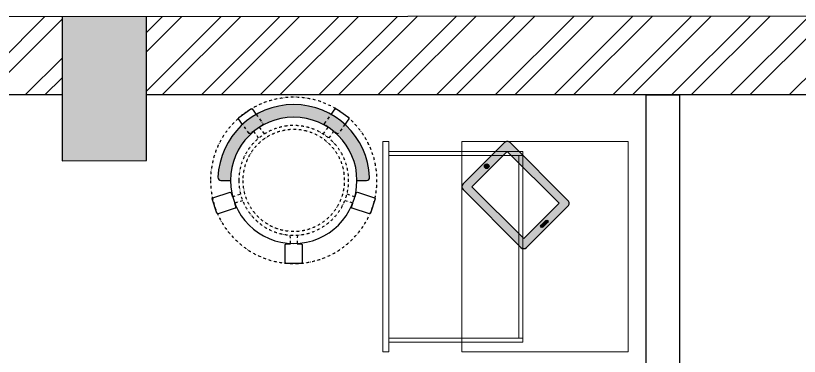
# Model space of a CAD drawing. Header units: feet. Extents: x 9376474 to 9395053, y -6862683 to -6856347.
# Drawn here: x 9386711 to 9389067, y -6857372 to -6856347 of the extents above; entities that cross this region are included whole.
import ezdxf

# ---------------------------------------------------------------- set-up
doc = ezdxf.new("R2010")
doc.units = ezdxf.units.FT
doc.header["$LTSCALE"] = 33
doc.header["$MEASUREMENT"] = 0
doc.linetypes.add('DASHDOT2', pattern=[0.5, 0.25, -0.125, 0, -0.125])
doc.layers.add('A-WALL', color=1, linetype='Continuous')
doc.layers.add('column', color=10, linetype='Continuous')
for name, color, linetype, lineweight in [('A-WALL HATCH', 251, 'Continuous', 5), ('column hatch', 5, 'Continuous', 0), ('HATCH', 9, 'Continuous', 9), ('LENS-FURNITURE', 13, 'Continuous', 9), ('LENS-PARTITION', 21, 'Continuous', 25), ('LENS_DIMENSION', 193, 'Continuous', 0), ('LN-ELEVATION-1', 81, 'Continuous', 25)]:
    doc.layers.add(name, color=color, linetype=linetype, lineweight=lineweight)
pattern_1 = [(45, (-4387094.851958535, 5466808.875799414), (-88.29995930067012, 88.29995930067012), []), (45, (-4387035.9853191, 5466808.875799414), (-88.29995930067012, 88.29995930067012), [])]

# ---------------------------------------------------------------- blocks, each defined once
blk = doc.blocks.new('A$C68f6a2d5')
at = {"layer": 'A-WALL HATCH'}
h = blk.add_hatch(dxfattribs=at)
h.set_pattern_fill('ANSI32', color=256, scale=333)
h.set_pattern_definition(pattern_1)
h.paths.add_polyline_path([(-16886.19356752559, 4581.144928367808), (-16856.46786552866, 5069.35622321628), (-13654.63234183006, 5069.35622321628), (-13654.82505330443, 5299.356142482721), (-17100.59142415598, 5296.469016602262), (-17139.79740101937, 4595.32574770879)])
h.paths.add_polyline_path([(-13946.64319825731, -6.519258e-09), (-13946.64319825638, 229.9999999934807), (-17147.64319825731, 229.9999999925494), (-17108.50637007504, 929.9066428244113), (-17362.11020356975, 944.0874621653929), (-17414.9009424122, -8.3819032e-09)])
h.paths.add_polyline_path([(-10553.64319825638, -5.5879354e-09), (-10553.64319825731, 229.999999994412), (-13692.64319825731, 229.999999994412), (-13692.64319825731, -6.519258e-09)])
h.paths.add_polyline_path([(-10272.6335289739, 5069.35622321628), (-10272.82624044828, 5302.189839037136), (-13400.82514246367, 5299.568962980061), (-13400.63243098929, 5069.569043714553)])
h.paths.add_polyline_path([(-7037.63001914201, 5069.35622321628), (-7037.8273759922, 5304.900367823429), (-10018.82632960565, 5302.402659535408), (-10018.63361813314, 5069.35622321628)])
h.paths.add_polyline_path([(-7312.643198257312, -3.7252903e-09), (-7312.643198257312, 229.9999999962747), (-10299.64319825731, 229.999999994412), (-10299.64319825731, -4.6566129e-09)])
h.paths.add_polyline_path([(-3964.551538765431, -2.7939677e-09), (-3951.741164169275, 229.9999999962747), (-7058.643198256381, 229.9999999962747), (-7058.643198257311, -3.7252903e-09)])
h.paths.add_polyline_path([(-452.9685731772333, -9.313226e-10), (-376.2923748698085, 230), (-3728.29237487074, 229.9999999990687), (-3741.011330006644, -1.8626451e-09)])
h.paths.add_polyline_path([(1063.43828272447, 2454.861326566897), (818.7127828169614, 2468.545694245957), (-44.0887586902827, 476.8380689360201), (196.4276771182194, 453.4374169688671)])
h = blk.add_hatch(dxfattribs=at)
h.set_pattern_fill('ANSI32', color=256, scale=333)
h.set_pattern_definition(pattern_1)
h.paths.add_polyline_path([(-3769.777834944922, 1249.252498429524), (-3543.726215796545, 5307.827992276289), (-6783.827465150506, 5305.113188322633), (-6783.634753676131, 5069.35622321628), (-3682.202181452154, 5069.35622321628), (-3894.883903872222, 1256.170606304891)])
at = {"layer": 'column hatch'}
h = blk.add_hatch(color=251, dxfattribs=at)
h.dxf.hatch_style = 1
h.paths.add_polyline_path([(-13400.46234216541, 4866.569114975631), (-13400.82514246367, 5299.568962980061), (-13654.82505330443, 5299.356142482721), (-13654.4622530071, 4866.35629447829)])
h.paths.add_polyline_path([(-10018.46352930926, 4869.40281152632), (-10018.82632960565, 5302.402659535408), (-10272.82624044828, 5302.189839037136), (-10272.46344015095, 4869.18999102898)])
h.paths.add_polyline_path([(-6783.464664852246, 4872.113340313546), (-6783.827465150506, 5305.113188322633), (-7037.8273759922, 5304.900367823429), (-7037.464575693012, 4871.900519815273)])
h.paths.add_polyline_path([(-7058.643198257311, -3.7252903e-09), (-7058.643198257311, 432.9999999962747), (-7312.643198257312, 432.999999997206), (-7312.643198257312, -3.7252903e-09)])
h.paths.add_polyline_path([(-13692.64319825731, -6.519258e-09), (-13692.64319825731, 432.9999999981374), (-13946.64319825638, 432.999999997206), (-13946.64319825731, -6.519258e-09)])
h.paths.add_polyline_path([(-10299.64319825731, -4.6566129e-09), (-10299.64319825731, 432.9999999990686), (-10553.64319825731, 433), (-10553.64319825638, -5.5879354e-09)])
at = {"layer": 'A-WALL'}
for p, q in [((-3543.726215796545, 5307.827992276289), (-17100.59142415598, 5296.469016602262)), ((-7037.63001914201, 5069.35622321628), (-10018.63361813314, 5069.35622321628)), ((-3682.202181452154, 5069.35622321628), (-6783.634753676131, 5069.35622321628))]:
    blk.add_line(p, q, dxfattribs=at)
at = {"layer": 'column'}
for p, q in [((-7037.8273759922, 5304.900367823429), (-7037.464575693012, 4871.900519815273)), ((-6783.464664852246, 4872.113340313546), (-6783.827465150506, 5305.113188322633)), ((-7037.464575693012, 4871.900519815273), (-6783.464664852246, 4872.113340313546))]:
    blk.add_line(p, q, dxfattribs=at)
blk = doc.blocks.new('TRIAL SET CABINET 633x500')
at = {"layer": 'LENS-FURNITURE'}
h = blk.add_hatch(color=9, dxfattribs=at)
h.dxf.hatch_style = 1
edge = h.paths.add_edge_path()
edge.add_line((-8.54246803093703, -981.9670201920668), (115.9083254579454, -857.5162267031847))
edge.add_arc((107.4230440836399, -849.030945328879), 12.00000000009463, 315, 405)
edge.add_line((115.9083254579454, -840.5456639545736), (-58.03994271345434, -666.5973957831737))
edge.add_arc((-66.52522408775982, -675.0826771574792), 12.00000000009463, 45.00000000000002, 135)
edge.add_line((-75.01050546206531, -666.5973957831737), (-199.4612989509478, -791.0481892720562))
edge.add_arc((-190.9760175766423, -799.5334706454303), 11.99999999943607, 135.0000000031442, 225.0000000031442)
edge.add_line((-199.4612989500165, -808.0187520197359), (-25.5130307786167, -981.967020191136))
edge.add_arc((-17.02774940431148, -973.4817388177615), 11.99999999943605, 224.9999999968574, 314.9999999968578)
h.paths.add_polyline_path([(-17.02774940524252, -955.0969625067663), (89.03826777357607, -849.0309453279477), (-66.52522408775982, -693.4674534666119), (-172.5912412665784, -799.5334706454305)], flags=16)
edge = h.paths.add_edge_path(flags=16)
edge.add_line((-138.2965623782947, -741.9042679787381), (-124.1544267544522, -727.7621323548956))
edge.add_arc((-121.3259996296837, -730.5905594796641), 4.000000000031514, 45.00000000000051, 134.9999999999996, ccw=False)
edge.add_arc((-121.3259996296838, -730.5905594796641), 4.000000000031584, -45.000000000000625, 44.999999999999375, ccw=False)
edge.add_line((-118.4975725049153, -733.4189866044327), (-132.6397081287578, -747.561122228275))
edge.add_arc((-135.4681352535263, -744.7326951035067), 4.000000000031524, 225.0000000000006, 314.99999999999966, ccw=False)
edge.add_arc((-135.4681352535261, -744.7326951035066), 4.000000000031665, 135.0000000000006, 225.0000000000006, ccw=False)
edge = h.paths.add_edge_path(flags=16)
edge.add_arc((44.84409394953398, -910.9027886827243), 7, 0, 360)
at = {"layer": 'LENS-FURNITURE', "lineweight": 0}
h = blk.add_hatch(dxfattribs=at)
h.set_pattern_fill('ANSI31', color=252, scale=10, angle=405)
h.set_pattern_definition([(90, (-3772352.875833935, -3684050.327587578), (-1.25, 2e-16), [])])
edge = h.paths.add_edge_path()
edge.add_line((-138.2965623782947, -741.9042679787381), (-124.1544267544522, -727.7621323548956))
edge.add_arc((-121.3259996296837, -730.5905594796641), 4.000000000031514, 45.00000000000051, 134.9999999999996, ccw=False)
edge.add_arc((-121.3259996296838, -730.5905594796641), 4.000000000031584, -45.000000000000625, 44.999999999999375, ccw=False)
edge.add_line((-118.4975725049153, -733.4189866044327), (-132.6397081287578, -747.561122228275))
edge.add_arc((-135.4681352535263, -744.7326951035067), 4.000000000031524, 225.0000000000006, 314.99999999999966, ccw=False)
edge.add_arc((-135.4681352535261, -744.7326951035066), 4.000000000031665, 135.0000000000006, 225.0000000000006, ccw=False)
edge = h.paths.add_edge_path()
edge.add_arc((44.84409394953398, -910.9027886827243), 7, 0, 360)
at = {"layer": 'LENS-FURNITURE'}
blk.add_lwpolyline([(119.4230440827086, -352.4817388160154), (119.4230440827086, -985.4817388160156), (-380.5769559172913, -985.4817388160156), (-380.5769559172913, -352.4817388160154)], close=True, dxfattribs=at)
at = {"layer": 'LENS-FURNITURE', "color": 146}
for points in [[(338.5359051078558, -352.4817388160154), (338.5359051078558, -985.4817388160156), (356.5359051078559, -985.4817388160156), (356.5359051078559, -352.4817388160154)], [(-63.4640948921442, -382.4817388160154), (-63.4640948921442, -394.4817388160154), (338.5359051078558, -394.4817388160154), (338.5359051078558, -382.4817388160154)], [(-63.4640948921442, -394.4817388160154), (-63.4640948921442, -943.4817388160153), (-51.4640948921442, -943.4817388160153), (-51.4640948921442, -394.4817388160154)], [(-63.4640948921442, -955.4817388160152), (-63.4640948921442, -943.4817388160153), (338.5359051078558, -943.4817388160153), (338.5359051078558, -955.4817388160152)]]:
    blk.add_lwpolyline(points, close=True, dxfattribs=at)
at = {"layer": 'LENS-FURNITURE', "color": 18, "lineweight": 30}
for points in [[(-8.54246803093703, -981.9670201920668), (115.9083254579454, -857.5162267031847, 0.4142135623730951), (115.9083254579454, -840.5456639545736), (-58.03994271345434, -666.5973957831737, 0.4142135623730951), (-75.01050546206531, -666.5973957831737), (-199.4612989509478, -791.0481892720562, 0.4142135623730951), (-199.4612989500165, -808.0187520197359), (-25.51303077861669, -981.967020191136, 0.4142135623730951)], [(-138.2965623782947, -741.9042679787381), (-124.1544267544522, -727.7621323548956, -0.4142135623730951), (-118.4975725049153, -727.7621323548956), (-118.4975725049153, -727.7621323548956, -0.4142135623730951), (-118.4975725049153, -733.4189866044327), (-132.6397081287578, -747.561122228275, -0.4142135623730951), (-138.2965623782947, -747.561122228275), (-138.2965623782947, -747.561122228275, -0.4142135623730951)]]:
    blk.add_lwpolyline(points, format="xyb", close=True, dxfattribs=at)
blk.add_lwpolyline([(-17.02774940524252, -955.0969625067663), (89.03826777357607, -849.0309453279477), (-66.52522408775982, -693.4674534666119), (-172.5912412665784, -799.5334706454305)], close=True, dxfattribs=at)
blk.add_circle((44.84409394953398, -910.9027886827243), 7, dxfattribs=at)
blk = doc.blocks.new('DR STOOL')
at = {"layer": 'HATCH'}
h = blk.add_hatch(dxfattribs=at)
h.set_pattern_fill('ANSI36', color=250, angle=-90.00000000000001)
h.set_pattern_definition([(315, (-227.8099174643867, 917.3997257252777), (6.173926083235043, -1.683798022700468), [7.9375, -1.587499999999999, 0, -1.587499999999999])])
edge = h.paths.add_edge_path()
edge.add_line((-190.0000000041909, 4.511094e-10), (-218.6899174675346, 4.511094e-10))
edge.add_arc((-218.6899174670689, 9.120000000388245), 9.119999999940092, 177.6119845363388, 269.9999999996136, ccw=False)
edge.add_arc((-1.8626451e-09, 3.565219e-10), 228.000000002257, 2.3880154632688004, 177.6119845367313, ccw=False)
edge.add_arc((218.6899174633436, 9.120000000497384), 9.120000000051716, -90.00000000034493, 2.3880154629299, ccw=False)
edge.add_line((218.6899174633436, 4.511094e-10), (190, 4.511094e-10))
edge.add_arc((-1.8626451e-09, 4.511094e-10), 190.000000001979, -1.27e-14, 180)
at = {"layer": 'LN-ELEVATION-1', "color": 1, "ltscale": 100}
for p, q in [((-128.6221585394814, 215.4841044476634), (-165.2704676063731, 189.0243927398114)), ((-124.7228340068832, 214.8545704018979), (-128.6221585394814, 215.4841044476634)), ((-112.6981821293011, 198.1996966340157), (-124.7228340068832, 214.8545704018979)), ((124.7553772013634, 214.9803744515593), (112.5488144652918, 198.2845540212292)), ((128.7014972954057, 215.5933048763618), (124.7553772013634, 214.9803744515593)), ((128.7014972954057, 215.5933048763618), (124.7553772013634, 214.9803744515593)), ((165.1911288509145, 188.915192311113), (128.7014972954057, 215.5933048763618)), ((165.1911288509145, 188.915192311113), (128.7014972954057, 215.5933048763618)), ((-165.2704676063731, 189.0243927398114), (-165.9069543029182, 185.0820035930228)), ((165.7973639420234, 185.0121775862135), (165.1911288509145, 188.915192311113)), ((165.7973639420234, 185.0121775862135), (165.1911288509145, 188.915192311113)), ((-165.9069543029182, 185.0820035930228), (-153.8003208162263, 168.3135803133482)), ((153.6734594982117, 168.4294150282658), (165.7973639420234, 185.0121775862135)), ((-191.2928382232785, -35.45407700946089), (-242.9550312487409, -52.24013893969095)), ((-187.9259491492994, -37.1695928365807), (-191.2928382232785, -35.45407700946089)), ((-184.1424400564283, -48.81403796559607), (-187.9259491492994, -37.1695928365807)), ((188.0651108901948, -36.96233201187715), (184.0504167033359, -49.19388854173303)), ((191.3981811110861, -35.27656588272658), (188.0651108901948, -36.96233201187715)), ((243.0100176925771, -52.21682526778022), (191.3981811110861, -35.27656588272658)), ((-242.9550312487409, -52.24013893969095), (-244.7482102331705, -55.75945052818861)), ((-244.7482102331705, -55.75945052818861), (-230.7800458371639, -98.74904560100549)), ((-173.8639617776498, -80.4479453730819), (-177.8421125086024, -68.2044548037811)), ((177.6922140880488, -68.56540505095472), (173.8739495249465, -80.1985000452405)), ((230.715890809428, -98.7280946081737), (244.8123673382215, -55.78040257930116)), ((244.8123673382215, -55.78040257930116), (243.0100176925771, -52.21682526778022)), ((-227.2218665438704, -100.5620286722478), (-175.5596735184081, -83.7759667420105)), ((-175.5596735184081, -83.7759667420105), (-173.8639617776498, -80.4479453730819)), ((173.8739495249465, -80.1985000452405), (175.5794035866856, -83.5704969359358)), ((175.5794035866856, -83.5704969359358), (227.1912401677109, -100.5107563209894)), ((-230.7800458371639, -98.74904560100549), (-227.2218665438704, -100.5620286722478)), ((227.1912401677109, -100.5107563209894), (230.715890809428, -98.7280946081737)), ((-22.72193054761737, -190.2142363802995), (-25.39390889601782, -192.886214728569)), ((-25.39390889601782, -192.886214728569), (-25.39390889601782, -247.2070584567482)), ((-10.47823652112856, -190.2142363802995), (-22.72193054761737, -190.2142363802995)), ((22.78362171910703, -190.2142363802995), (9.910054048988968, -190.2142363802995)), ((25.42475448176265, -192.8553691428751), (22.78362171910703, -190.2142363802995)), ((25.42475448176265, -247.1762128710543), (25.42475448176265, -192.8553691428751)), ((-25.39390889601782, -247.2070584567482), (-22.60096735274419, -250)), ((-22.60096735274419, -250), (22.60096735274419, -250)), ((22.60096735274419, -250), (25.42475448176265, -247.1762128710543))]:
    blk.add_line(p, q, dxfattribs=at)
at = {"layer": 'LN-ELEVATION-1', "linetype": 'DASHDOT2'}
for p, q in [((-92.92521573789418, 170.8129362839827), (-112.6981821293011, 198.1996966340157)), ((112.5488144652918, 198.2845540212292), (92.69529851106927, 171.1294289919315)), ((-153.8003208162263, 168.3135803133482), (-134.1093360339291, 141.0403694751003)), ((-103.4542870586738, 159.9154408004979), (-93.52748446213081, 167.0824927485227)), ((-93.52748446213081, 167.0824927485227), (-92.92521573789418, 170.8129362839827)), ((92.69529851106927, 171.1294289919315), (93.26858203159645, 167.4385604566923)), ((93.26858203159645, 167.4385604566923), (103.6608748426661, 159.8406005539291)), ((133.7372852512635, 141.1612321265929), (153.6734594982117, 168.4294150282658)), ((-130.4219571123831, 140.4450534014686), (-119.9844727469608, 147.9808124662595)), ((-119.9844727469608, 147.9808124662595), (-105.3687285655178, 126.9741353208374)), ((-88.15393704269081, 139.4771787207864), (-103.4542870586738, 159.9154408004979)), ((103.6608748426661, 159.8406005539291), (88.19885099539533, 139.4487815762331)), ((105.4096150295809, 126.94019481352), (120.1194891873747, 147.8074627162714)), ((120.1194891873747, 147.8074627162714), (130.0033113472163, 140.5812532722048)), ((-134.1093360339291, 141.0403694751003), (-130.4219571123831, 140.4450534014686)), ((130.0033113472163, 140.5812532722048), (133.7372852512635, 141.1612321265929)), ((-159.954806596972, -40.49024384317454), (-184.1424400564283, -48.81403796559607)), ((184.0504167033359, -49.19388854173303), (159.8786162491887, -40.79004861696012)), ((-177.8421125086024, -68.2044548037811), (-153.4148110738024, -60.73628028803068)), ((153.3006618716754, -61.02382378749462), (177.6922140880488, -68.56540505095472)), ((-10.92024635523557, -164.6382343793375), (-10.47823652112856, -190.2142363802995)), ((9.910054048988968, -190.2142363802995), (10.35584833659231, -164.674698740353))]:
    blk.add_line(p, q, dxfattribs=at)
at = {"layer": 'LN-ELEVATION-1', "color": 1, "ltscale": 100}
blk.add_lwpolyline([(-190.0000000023283, 0), (-218.6899174656719, 0, -0.4264743413925903), (-227.8019973598421, 9.5, -0.959166304662544), (227.8019973593764, 9.5, -0.4264743413925903), (218.6899174647406, 0), (190.0000000013969, 0)], format="xyb", dxfattribs=at)
at = {"layer": 'LN-ELEVATION-1', "linetype": 'DASHDOT2'}
for radius in [250, 165, 153]:
    blk.add_circle((0, 0), radius, dxfattribs=at)
at = {"layer": 'LN-ELEVATION-1', "color": 1, "ltscale": 100}
blk.add_circle((0, 0), 190, dxfattribs=at)

msp = doc.modelspace()

# ---------------------------------------------------------------- linework, layer by layer
at = {"layer": 'LENS-PARTITION'}
msp.add_lwpolyline([(9388706.234981406, -6858185.919414145), (9388606.234981406, -6858185.919414145), (9388606.234981406, -6856585.919414145), (9388706.234981406, -6856585.919414145)], close=True, dxfattribs=at)

# ---------------------------------------------------------------- block references
at = {"layer": 'LENS-FURNITURE', "xscale": -1}
msp.add_blockref('DR STOOL', (9387547.095535308, -6856842.645325762), dxfattribs=at)
at = {"layer": 'LENS-FURNITURE', "rotation": 180}
msp.add_blockref('TRIAL SET CABINET 633x500', (9388171.839984676, -6857710.919414145), dxfattribs=at)
at = {"layer": 'LENS_DIMENSION'}
msp.add_blockref('A$C68f6a2d5', (9393888.437162858, -6861655.275637361), dxfattribs=at)

doc.saveas('drawing.dxf')
